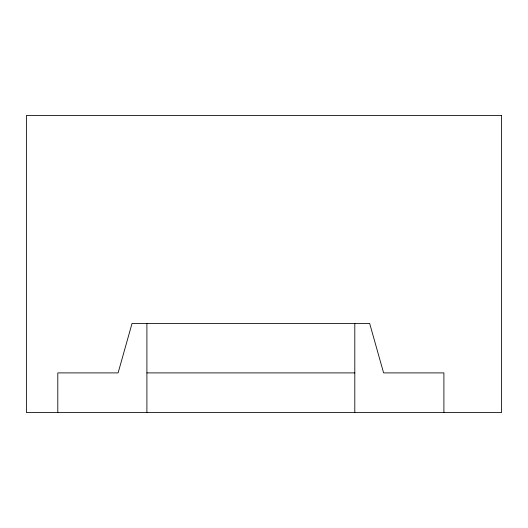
<?xml version="1.0" encoding="UTF-8"?>
<svg xmlns="http://www.w3.org/2000/svg" width="528" height="528" viewBox="0 0 528 528"><rect width="100%" height="100%" fill="white"/><g stroke="black" fill="none" stroke-linecap="round" stroke-linejoin="round"><path stroke-width="0.79" d="M146.903 372.9L354.803 372.9M443.903 412.5L443.903 372.9L383.605 372.9L369.653 323.4L132.053 323.4L118.1 372.9L57.803 372.9L57.803 412.5M354.803 323.4L354.803 412.5M146.903 323.4L146.903 412.5M501.6 115.5L26.4 115.5L26.4 412.5L501.6 412.5L501.6 115.5"/></g></svg>
